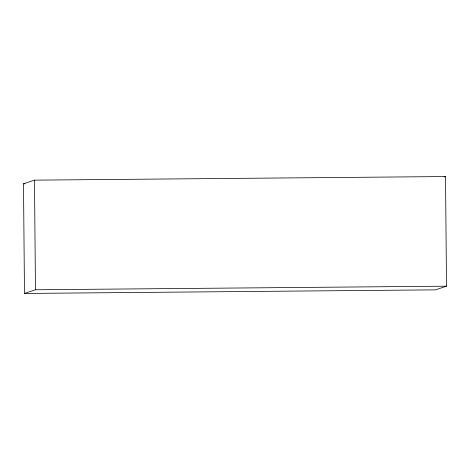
<?xml version="1.0" encoding="UTF-8"?>
<svg xmlns="http://www.w3.org/2000/svg" width="470" height="470" viewBox="0 0 470 470"><rect width="100%" height="100%" fill="white"/><g stroke="black" fill="none" stroke-linecap="round" stroke-linejoin="round"><path stroke-width="0.7" d="M23.5 183.817L34.486 180.145L445.519 176.555L446.5 286.183L435.514 289.855L24.481 293.445L23.5 183.817L24.969 183.805M24.481 293.445L35.467 289.773L446.5 286.183M444.144 177.014L445.519 176.555M34.486 180.145L35.467 289.773"/></g></svg>
